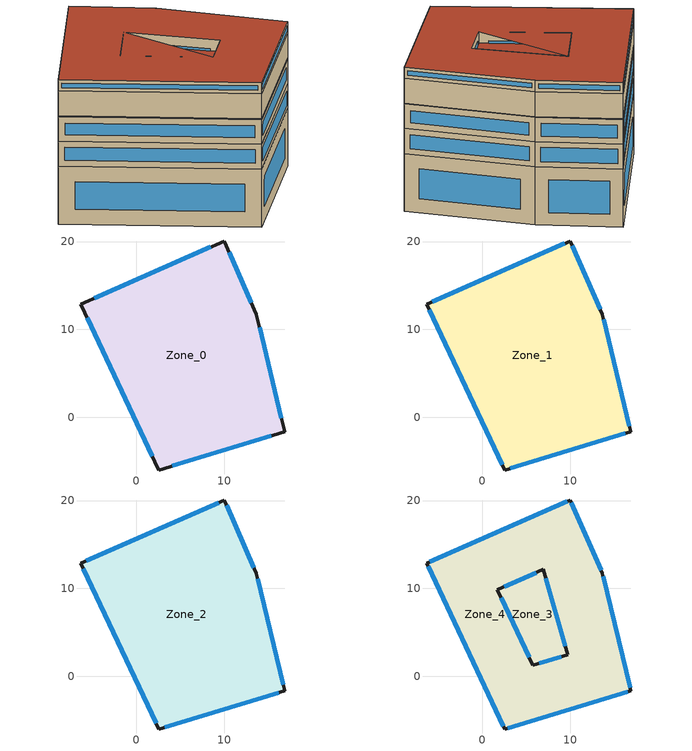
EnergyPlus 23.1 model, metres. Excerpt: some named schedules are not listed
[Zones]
Zone_0
 floor ground (Zone_0:f5UnderGroundSlabCF): -6.32,12.86 10.02,20.06 13.68,11.75 16.91,-1.67 2.56,-6.02 z0
 wall outside (90.1-2019 Nonresidential CZ 0 Exterior Wall (Mass)): -6.32,12.86 2.56,-6.02 16.91,-1.67 13.68,11.75 10.02,20.06 -6.32,12.86 z0:6.55
 window (90.1-2019 Nonresidential CZ 0 Glazing (Operable)): -5.59,11.31 1.83,-4.47 z1.71:4.84; 4.1,-5.55 15.38,-2.13 z1.61:4.94; 16.54,-0.13 14.05,10.21 z1.58:4.97; 13.12,13.02 10.58,18.79 z1.39:5.16; 8.5,19.39 -4.79,13.53 z1.66:4.89
Zone_1
 floor to Zone_0 (Interior Slab (Mass)_FLIPPED): -6.32,12.86 10.02,20.06 13.68,11.75 16.91,-1.67 2.56,-6.02 z6.55
 wall outside (90.1-2019 Nonresidential CZ 0 Exterior Wall (Mass)): -6.32,12.86 2.56,-6.02 16.91,-1.67 13.68,11.75 10.02,20.06 -6.32,12.86 z6.55:9.4
 window (90.1-2019 Nonresidential CZ 0 Glazing (Operable)): -6.03,12.25 2.28,-5.42 / 9.42,19.8 -5.72,13.12 z7.21:8.74; 3.18,-5.83 16.3,-1.85 z7.2:8.75; 16.76,-1.04 13.83,11.12 z7.19:8.76; 13.43,12.3 10.26,19.51 z7.15:8.8
Zone_2
 floor to Zone_1 (Interior Slab (Mass)_FLIPPED): -6.32,12.86 10.02,20.06 13.68,11.75 16.91,-1.67 2.56,-6.02 z9.4
 wall outside (90.1-2019 Nonresidential CZ 8 Exterior Floor (Mass)): -6.32,12.86 2.56,-6.02 16.91,-1.67 13.68,11.75 10.02,20.06 -6.32,12.86 z9.4:12.17
 wall to Zone_4 (Interior Partition (Mass)): -6.32,12.86 2.56,-6.02 16.91,-1.67 13.68,11.75 10.02,20.06 -6.32,12.86 z12.17:12.25
 window (90.1-2019 Nonresidential CZ 0 Glazing (Operable)): -6.01,12.21 2.26,-5.37 z10.12:11.45; 3.23,-5.82 16.25,-1.87 z10.1:11.47; 16.75,-0.99 13.84,11.07 z10.09:11.48; 13.41,12.35 10.28,19.46 z10.06:11.51; 9.37,19.77 -5.67,13.14 z10.11:11.46
Zone_3
 floor to Zone_2 (Interior Slab (Mass)_FLIPPED): -6.32,12.86 10.02,20.06 13.68,11.75 16.91,-1.67 2.56,-6.02 z12.25
 wall to Zone_4 (Interior Partition (Mass)): -6.32,12.86 2.56,-6.02 16.91,-1.67 13.68,11.75 10.02,20.06 -6.32,12.86 z12.25:15.1
 roof outside (300mmInsulation 200mmConcrete): -6.32,12.86 2.56,-6.02 16.91,-1.67 13.68,11.75 10.02,20.06 z15.1
Zone_4
 floor outside (90.1-2019 Nonresidential CZ 0 Exterior Floor (Mass)): -6.32,12.86 -0.69,15.34 1.73,9.85 6.95,12.15 9.75,2.43 1.73,9.85 -0.69,15.34 10.02,20.06 13.68,11.75 16.91,-1.67 2.56,-6.02 z12.17
 wall outside (UVal_0.3_Light): -6.32,12.86 2.56,-6.02 16.91,-1.67 13.68,11.75 10.02,20.06 -6.32,12.86 z15.1:16.35; 5.78,1.23 1.73,9.85 6.95,12.15 9.75,2.43 5.78,1.23 z12.17:16.35
 window (90.1-2019 Nonresidential CZ 0 Glazing (Operable)): -6.16,12.52 2.41,-5.69 z15.47:15.98; 2.91,-5.92 16.57,-1.77 / 16.83,-1.31 13.76,11.4 / 9.69,19.91 -5.98,13 z15.46:15.99; 13.53,12.07 10.16,19.74 z15.45:16; 5.35,2.15 2.17,8.92 z13.19:15.32; 9.02,2.21 6.52,1.45 z12.93:15.58; 7.23,11.15 9.46,3.43 z13.21:15.31; 2.53,10.2 6.14,11.79 z13.05:15.47
 roof outside (300mmInsulation 200mmConcrete): -6.32,12.86 2.56,-6.02 7.52,-4.51 5.78,1.23 9.75,2.43 6.95,12.15 5.78,1.23 7.52,-4.51 16.91,-1.67 13.68,11.75 10.02,20.06 z16.35
[Site:GroundTemperature:BuildingSurface]
18, 18, 18, 18, 18, 18, 18, 18, 18, 18, 18, 18
[Site:GroundReflectance]
0.2, 0.2, 0.2, 0.2, 0.2, 0.2, 0.2, 0.2, 0.2, 0.2, 0.2, 0.2
[Site:GroundReflectance:SnowModifier]
1, 1
[Site:WeatherStation]
Wind Sensor Height Above Ground {m}=10; Wind Speed Profile Exponent=0.22; Wind Speed Profile Boundary Layer Thickness {m}=370; Air Temperature Sensor Height Above Ground {m}=1.5
[SizingPeriod:WeatherFileConditionType] Use Weather File Daylight Saving Period=No; Use Weather File Rain and Snow Indicators=No
Name | Period Selection | Day Type
Extreme Summer Weather Period for Design | SummerExtreme | SummerDesignDay
Extreme Winter Weather Period for Design | WinterExtreme | WinterDesignDay
[Building]
Building: North Axis {deg}=0; Terrain=Suburbs; Loads Convergence Tolerance Value=0.04; Temperature Convergence Tolerance Value {deltaC}=0.25; Solar Distribution=FullExterior; Maximum Number of Warmup Days=25; Minimum Number of Warmup Days=6
[Construction]
90.1-2019 Nonresidential CZ 0 Exterior Wall (Mass): Stucco_0.025_90.1-2019 Nonresidential CZ 0 Exterior Wall (Mass), Concrete_0.203_90.1-2019 Nonresidential CZ 0 Exterior Wall (Mass), Mineral Wool_0.006340168156952033_90.1-2019 Nonresidential CZ 0 Exterior Wall (Mass), Plaster_0.013_90.1-2019 Nonresidential CZ 0 Exterior Wall (Mass)
Interior Slab (Mass)_FLIPPED: Carpet_0.02_Interior Slab (Mass), Concrete_0.102_Interior Slab (Mass), Acoustic Tile_0.005_Interior Slab (Mass)
90.1-2019 Nonresidential CZ 8 Exterior Floor (Mass): Stucco_0.025_90.1-2019 Nonresidential CZ 8 Exterior Floor (Mass), Mineral Wool_0.17283461923768895_90.1-2019 Nonresidential CZ 8 Exterior Floor (Mass), Concrete_0.102_90.1-2019 Nonresidential CZ 8 Exterior Floor (Mass), Carpet_0.02_90.1-2019 Nonresidential CZ 8 Exterior Floor (Mass)
Interior Partition (Mass): Plaster_0.013_Interior Partition (Mass), Plaster_0.013_Interior Partition (Mass)
300mmInsulation 200mmConcrete: XPS Board_0.3_300mmInsulation 200mmConcrete, General Concrete_0.2_300mmInsulation 200mmConcrete
UVal_0.3_Light: Mineral Wool_0.127_UVal_0.3_Light, Gypsum Board_0.02_UVal_0.3_Light
90.1-2019 Nonresidential CZ 0 Exterior Floor (Mass): Stucco_0.025_90.1-2019 Nonresidential CZ 0 Exterior Floor (Mass), Mineral Wool_0.005244967487677573_90.1-2019 Nonresidential CZ 0 Exterior Floor (Mass), Concrete_0.102_90.1-2019 Nonresidential CZ 0 Exterior Floor (Mass), Carpet_0.02_90.1-2019 Nonresidential CZ 0 Exterior Floor (Mass)
90.1-2019 Nonresidential CZ 0 Glazing (Operable): 90.1-2019 Nonresidential CZ 0 Glazing (Operable)Window
[Material]
Stucco_0.025_90.1-2019 Nonresidential CZ 0 Exterior Wall (Mass): Roughness=Smooth; @90.1-2019 Nonresidential CZ 0 Exterior Wall (Mass):Stucco-Thickness@ [m]=0.025; @90.1-2019 Nonresidential CZ 0 Exterior Wall (Mass):Stucco-Conductivity@ [W/m-K]=0.72; @90.1-2019 Nonresidential CZ 0 Exterior Wall (Mass):Stucco-Density@ [kg/m3]=1856; @90.1-2019 Nonresidential CZ 0 Exterior Wall (Mass):Stucco-SpecificHeat@ [J/kg-K]=840; @90.1-2019 Nonresidential CZ 0 Exterior Wall (Mass):Stucco-ThermalEmittance@=0.9; @90.1-2019 Nonresidential CZ 0 Exterior Wall (Mass):Stucco-SolarAbsorptance@=0.7; @90.1-2019 Nonresidential CZ 0 Exterior Wall (Mass):Stucco-VisibleAbsorptance@=0.7
Concrete_0.203_90.1-2019 Nonresidential CZ 0 Exterior Wall (Mass): Roughness=Rough; @90.1-2019 Nonresidential CZ 0 Exterior Wall (Mass):Concrete-Thickness@ [m]=0.203; @90.1-2019 Nonresidential CZ 0 Exterior Wall (Mass):Concrete-Conductivity@ [W/m-K]=2; @90.1-2019 Nonresidential CZ 0 Exterior Wall (Mass):Concrete-Density@ [kg/m3]=2400; @90.1-2019 Nonresidential CZ 0 Exterior Wall (Mass):Concrete-SpecificHeat@ [J/kg-K]=950; @90.1-2019 Nonresidential CZ 0 Exterior Wall (Mass):Concrete-ThermalEmittance@=0.9; @90.1-2019 Nonresidential CZ 0 Exterior Wall (Mass):Concrete-SolarAbsorptance@=0.7; @90.1-2019 Nonresidential CZ 0 Exterior Wall (Mass):Concrete-VisibleAbsorptance@=0.7
Mineral Wool_0.006340168156952033_90.1-2019 Nonresidential CZ 0 Exterior Wall (Mass): Roughness=Rough; @90.1-2019 Nonresidential CZ 0 Exterior Wall (Mass):Mineral Wool-Thickness@ [m]=0.00634017; @90.1-2019 Nonresidential CZ 0 Exterior Wall (Mass):Mineral Wool-Conductivity@ [W/m-K]=0.041; @90.1-2019 Nonresidential CZ 0 Exterior Wall (Mass):Mineral Wool-Density@ [kg/m3]=155; @90.1-2019 Nonresidential CZ 0 Exterior Wall (Mass):Mineral Wool-SpecificHeat@ [J/kg-K]=1130; @90.1-2019 Nonresidential CZ 0 Exterior Wall (Mass):Mineral Wool-ThermalEmittance@=0.9; @90.1-2019 Nonresidential CZ 0 Exterior Wall (Mass):Mineral Wool-SolarAbsorptance@=0.7; @90.1-2019 Nonresidential CZ 0 Exterior Wall (Mass):Mineral Wool-VisibleAbsorptance@=0.7
Plaster_0.013_90.1-2019 Nonresidential CZ 0 Exterior Wall (Mass): Roughness=Rough; @90.1-2019 Nonresidential CZ 0 Exterior Wall (Mass):Plaster-Thickness@ [m]=0.013; @90.1-2019 Nonresidential CZ 0 Exterior Wall (Mass):Plaster-Conductivity@ [W/m-K]=1; @90.1-2019 Nonresidential CZ 0 Exterior Wall (Mass):Plaster-Density@ [kg/m3]=2000; @90.1-2019 Nonresidential CZ 0 Exterior Wall (Mass):Plaster-SpecificHeat@ [J/kg-K]=1130; @90.1-2019 Nonresidential CZ 0 Exterior Wall (Mass):Plaster-ThermalEmittance@=0.9; @90.1-2019 Nonresidential CZ 0 Exterior Wall (Mass):Plaster-SolarAbsorptance@=0.7; @90.1-2019 Nonresidential CZ 0 Exterior Wall (Mass):Plaster-VisibleAbsorptance@=0.7
Acoustic Tile_0.005_Interior Slab (Mass): Roughness=MediumSmooth; @Interior Slab (Mass):Acoustic Tile-Thickness@ [m]=0.005; @Interior Slab (Mass):Acoustic Tile-Conductivity@ [W/m-K]=0.06; @Interior Slab (Mass):Acoustic Tile-Density@ [kg/m3]=368; @Interior Slab (Mass):Acoustic Tile-SpecificHeat@ [J/kg-K]=590; @Interior Slab (Mass):Acoustic Tile-ThermalEmittance@=0.9; @Interior Slab (Mass):Acoustic Tile-SolarAbsorptance@=0.7; @Interior Slab (Mass):Acoustic Tile-VisibleAbsorptance@=0.7
Concrete_0.102_Interior Slab (Mass): Roughness=Rough; @Interior Slab (Mass):Concrete-Thickness@ [m]=0.102; @Interior Slab (Mass):Concrete-Conductivity@ [W/m-K]=2; @Interior Slab (Mass):Concrete-Density@ [kg/m3]=2400; @Interior Slab (Mass):Concrete-SpecificHeat@ [J/kg-K]=950; @Interior Slab (Mass):Concrete-ThermalEmittance@=0.9; @Interior Slab (Mass):Concrete-SolarAbsorptance@=0.7; @Interior Slab (Mass):Concrete-VisibleAbsorptance@=0.7
Carpet_0.02_Interior Slab (Mass): Roughness=MediumRough; @Interior Slab (Mass):Carpet-Thickness@ [m]=0.02; @Interior Slab (Mass):Carpet-Conductivity@ [W/m-K]=0.06; @Interior Slab (Mass):Carpet-Density@ [kg/m3]=288; @Interior Slab (Mass):Carpet-SpecificHeat@ [J/kg-K]=1380; @Interior Slab (Mass):Carpet-ThermalEmittance@=0.9; @Interior Slab (Mass):Carpet-SolarAbsorptance@=0.7; @Interior Slab (Mass):Carpet-VisibleAbsorptance@=0.7
Stucco_0.025_90.1-2019 Nonresidential CZ 8 Exterior Floor (Mass): Roughness=Smooth; @90.1-2019 Nonresidential CZ 8 Exterior Floor (Mass):Stucco-Thickness@ [m]=0.025; @90.1-2019 Nonresidential CZ 8 Exterior Floor (Mass):Stucco-Conductivity@ [W/m-K]=0.72; @90.1-2019 Nonresidential CZ 8 Exterior Floor (Mass):Stucco-Density@ [kg/m3]=1856; @90.1-2019 Nonresidential CZ 8 Exterior Floor (Mass):Stucco-SpecificHeat@ [J/kg-K]=840; @90.1-2019 Nonresidential CZ 8 Exterior Floor (Mass):Stucco-ThermalEmittance@=0.9; @90.1-2019 Nonresidential CZ 8 Exterior Floor (Mass):Stucco-SolarAbsorptance@=0.7; @90.1-2019 Nonresidential CZ 8 Exterior Floor (Mass):Stucco-VisibleAbsorptance@=0.7
Mineral Wool_0.17283461923768895_90.1-2019 Nonresidential CZ 8 Exterior Floor (Mass): Roughness=Rough; @90.1-2019 Nonresidential CZ 8 Exterior Floor (Mass):Mineral Wool-Thickness@ [m]=0.172835; @90.1-2019 Nonresidential CZ 8 Exterior Floor (Mass):Mineral Wool-Conductivity@ [W/m-K]=0.041; @90.1-2019 Nonresidential CZ 8 Exterior Floor (Mass):Mineral Wool-Density@ [kg/m3]=155; @90.1-2019 Nonresidential CZ 8 Exterior Floor (Mass):Mineral Wool-SpecificHeat@ [J/kg-K]=1130; @90.1-2019 Nonresidential CZ 8 Exterior Floor (Mass):Mineral Wool-ThermalEmittance@=0.9; @90.1-2019 Nonresidential CZ 8 Exterior Floor (Mass):Mineral Wool-SolarAbsorptance@=0.7; @90.1-2019 Nonresidential CZ 8 Exterior Floor (Mass):Mineral Wool-VisibleAbsorptance@=0.7
Concrete_0.102_90.1-2019 Nonresidential CZ 8 Exterior Floor (Mass): Roughness=Rough; @90.1-2019 Nonresidential CZ 8 Exterior Floor (Mass):Concrete-Thickness@ [m]=0.102; @90.1-2019 Nonresidential CZ 8 Exterior Floor (Mass):Concrete-Conductivity@ [W/m-K]=2; @90.1-2019 Nonresidential CZ 8 Exterior Floor (Mass):Concrete-Density@ [kg/m3]=2400; @90.1-2019 Nonresidential CZ 8 Exterior Floor (Mass):Concrete-SpecificHeat@ [J/kg-K]=950; @90.1-2019 Nonresidential CZ 8 Exterior Floor (Mass):Concrete-ThermalEmittance@=0.9; @90.1-2019 Nonresidential CZ 8 Exterior Floor (Mass):Concrete-SolarAbsorptance@=0.7; @90.1-2019 Nonresidential CZ 8 Exterior Floor (Mass):Concrete-VisibleAbsorptance@=0.7
Carpet_0.02_90.1-2019 Nonresidential CZ 8 Exterior Floor (Mass): Roughness=MediumRough; @90.1-2019 Nonresidential CZ 8 Exterior Floor (Mass):Carpet-Thickness@ [m]=0.02; @90.1-2019 Nonresidential CZ 8 Exterior Floor (Mass):Carpet-Conductivity@ [W/m-K]=0.06; @90.1-2019 Nonresidential CZ 8 Exterior Floor (Mass):Carpet-Density@ [kg/m3]=288; @90.1-2019 Nonresidential CZ 8 Exterior Floor (Mass):Carpet-SpecificHeat@ [J/kg-K]=1380; @90.1-2019 Nonresidential CZ 8 Exterior Floor (Mass):Carpet-ThermalEmittance@=0.9; @90.1-2019 Nonresidential CZ 8 Exterior Floor (Mass):Carpet-SolarAbsorptance@=0.7; @90.1-2019 Nonresidential CZ 8 Exterior Floor (Mass):Carpet-VisibleAbsorptance@=0.7
Plaster_0.013_Interior Partition (Mass): Roughness=Rough; @Interior Partition (Mass):Plaster-Thickness@ [m]=0.013; @Interior Partition (Mass):Plaster-Conductivity@ [W/m-K]=1; @Interior Partition (Mass):Plaster-Density@ [kg/m3]=2000; @Interior Partition (Mass):Plaster-SpecificHeat@ [J/kg-K]=1130; @Interior Partition (Mass):Plaster-ThermalEmittance@=0.9; @Interior Partition (Mass):Plaster-SolarAbsorptance@=0.7; @Interior Partition (Mass):Plaster-VisibleAbsorptance@=0.7
XPS Board_0.3_300mmInsulation 200mmConcrete: Roughness=Rough; @300mmInsulation 200mmConcrete:XPS Board-Thickness@ [m]=0.3; @300mmInsulation 200mmConcrete:XPS Board-Conductivity@ [W/m-K]=0.034; @300mmInsulation 200mmConcrete:XPS Board-Density@ [kg/m3]=35; @300mmInsulation 200mmConcrete:XPS Board-SpecificHeat@ [J/kg-K]=1400; @300mmInsulation 200mmConcrete:XPS Board-ThermalEmittance@=0.9; @300mmInsulation 200mmConcrete:XPS Board-SolarAbsorptance@=0.7; @300mmInsulation 200mmConcrete:XPS Board-VisibleAbsorptance@=0.7
General Concrete_0.2_300mmInsulation 200mmConcrete: Roughness=Rough; @300mmInsulation 200mmConcrete:General Concrete-Thickness@ [m]=0.2; @300mmInsulation 200mmConcrete:General Concrete-Conductivity@ [W/m-K]=2; @300mmInsulation 200mmConcrete:General Concrete-Density@ [kg/m3]=2400; @300mmInsulation 200mmConcrete:General Concrete-SpecificHeat@ [J/kg-K]=950; @300mmInsulation 200mmConcrete:General Concrete-ThermalEmittance@=0.9; @300mmInsulation 200mmConcrete:General Concrete-SolarAbsorptance@=0.7; @300mmInsulation 200mmConcrete:General Concrete-VisibleAbsorptance@=0.7
Mineral Wool_0.127_UVal_0.3_Light: Roughness=Rough; @UVal_0.3_Light:Mineral Wool-Thickness@ [m]=0.127; @UVal_0.3_Light:Mineral Wool-Conductivity@ [W/m-K]=0.041; @UVal_0.3_Light:Mineral Wool-Density@ [kg/m3]=155; @UVal_0.3_Light:Mineral Wool-SpecificHeat@ [J/kg-K]=1130; @UVal_0.3_Light:Mineral Wool-ThermalEmittance@=0.9; @UVal_0.3_Light:Mineral Wool-SolarAbsorptance@=0.7; @UVal_0.3_Light:Mineral Wool-VisibleAbsorptance@=0.7
Gypsum Board_0.02_UVal_0.3_Light: Roughness=MediumSmooth; @UVal_0.3_Light:Gypsum Board-Thickness@ [m]=0.02; @UVal_0.3_Light:Gypsum Board-Conductivity@ [W/m-K]=0.16; @UVal_0.3_Light:Gypsum Board-Density@ [kg/m3]=800; @UVal_0.3_Light:Gypsum Board-SpecificHeat@ [J/kg-K]=1090; @UVal_0.3_Light:Gypsum Board-ThermalEmittance@=0.9; @UVal_0.3_Light:Gypsum Board-SolarAbsorptance@=0.7; @UVal_0.3_Light:Gypsum Board-VisibleAbsorptance@=0.7
Stucco_0.025_90.1-2019 Nonresidential CZ 0 Exterior Floor (Mass): Roughness=Smooth; @90.1-2019 Nonresidential CZ 0 Exterior Floor (Mass):Stucco-Thickness@ [m]=0.025; @90.1-2019 Nonresidential CZ 0 Exterior Floor (Mass):Stucco-Conductivity@ [W/m-K]=0.72; @90.1-2019 Nonresidential CZ 0 Exterior Floor (Mass):Stucco-Density@ [kg/m3]=1856; @90.1-2019 Nonresidential CZ 0 Exterior Floor (Mass):Stucco-SpecificHeat@ [J/kg-K]=840; @90.1-2019 Nonresidential CZ 0 Exterior Floor (Mass):Stucco-ThermalEmittance@=0.9; @90.1-2019 Nonresidential CZ 0 Exterior Floor (Mass):Stucco-SolarAbsorptance@=0.7; @90.1-2019 Nonresidential CZ 0 Exterior Floor (Mass):Stucco-VisibleAbsorptance@=0.7
Mineral Wool_0.005244967487677573_90.1-2019 Nonresidential CZ 0 Exterior Floor (Mass): Roughness=Rough; @90.1-2019 Nonresidential CZ 0 Exterior Floor (Mass):Mineral Wool-Thickness@ [m]=0.00524497; @90.1-2019 Nonresidential CZ 0 Exterior Floor (Mass):Mineral Wool-Conductivity@ [W/m-K]=0.041; @90.1-2019 Nonresidential CZ 0 Exterior Floor (Mass):Mineral Wool-Density@ [kg/m3]=155; @90.1-2019 Nonresidential CZ 0 Exterior Floor (Mass):Mineral Wool-SpecificHeat@ [J/kg-K]=1130; @90.1-2019 Nonresidential CZ 0 Exterior Floor (Mass):Mineral Wool-ThermalEmittance@=0.9; @90.1-2019 Nonresidential CZ 0 Exterior Floor (Mass):Mineral Wool-SolarAbsorptance@=0.7; @90.1-2019 Nonresidential CZ 0 Exterior Floor (Mass):Mineral Wool-VisibleAbsorptance@=0.7
Concrete_0.102_90.1-2019 Nonresidential CZ 0 Exterior Floor (Mass): Roughness=Rough; @90.1-2019 Nonresidential CZ 0 Exterior Floor (Mass):Concrete-Thickness@ [m]=0.102; @90.1-2019 Nonresidential CZ 0 Exterior Floor (Mass):Concrete-Conductivity@ [W/m-K]=2; @90.1-2019 Nonresidential CZ 0 Exterior Floor (Mass):Concrete-Density@ [kg/m3]=2400; @90.1-2019 Nonresidential CZ 0 Exterior Floor (Mass):Concrete-SpecificHeat@ [J/kg-K]=950; @90.1-2019 Nonresidential CZ 0 Exterior Floor (Mass):Concrete-ThermalEmittance@=0.9; @90.1-2019 Nonresidential CZ 0 Exterior Floor (Mass):Concrete-SolarAbsorptance@=0.7; @90.1-2019 Nonresidential CZ 0 Exterior Floor (Mass):Concrete-VisibleAbsorptance@=0.7
Carpet_0.02_90.1-2019 Nonresidential CZ 0 Exterior Floor (Mass): Roughness=MediumRough; @90.1-2019 Nonresidential CZ 0 Exterior Floor (Mass):Carpet-Thickness@ [m]=0.02; @90.1-2019 Nonresidential CZ 0 Exterior Floor (Mass):Carpet-Conductivity@ [W/m-K]=0.06; @90.1-2019 Nonresidential CZ 0 Exterior Floor (Mass):Carpet-Density@ [kg/m3]=288; @90.1-2019 Nonresidential CZ 0 Exterior Floor (Mass):Carpet-SpecificHeat@ [J/kg-K]=1380; @90.1-2019 Nonresidential CZ 0 Exterior Floor (Mass):Carpet-ThermalEmittance@=0.9; @90.1-2019 Nonresidential CZ 0 Exterior Floor (Mass):Carpet-SolarAbsorptance@=0.7; @90.1-2019 Nonresidential CZ 0 Exterior Floor (Mass):Carpet-VisibleAbsorptance@=0.7
[WindowMaterial:SimpleGlazingSystem]
90.1-2019 Nonresidential CZ 0 Glazing (Operable)Window: @90.1-2019 Nonresidential CZ 0 Glazing (Operable)-UValue@=3.52052; @90.1-2019 Nonresidential CZ 0 Glazing (Operable)-SolarHeatGainCoefficient@=0.2; @90.1-2019 Nonresidential CZ 0 Glazing (Operable)-VisibleTransmittance@=0.22
[Construction:FfactorGroundFloor]
Zone_0:f5UnderGroundSlabCF: 0.73, 368.151, 76.5941
[Zone] Rotation [deg]=0; Type=1; Multiplier=1; Zone Inside Convection Algorithm=TARP; Zone Outside Convection Algorithm=DOE-2
Name | Volume [m3] | Area [m2]
Zone_0 | 2411.39 | 368.151
Zone_1; Zone_2; Zone_3 | 1049.23 | 368.151
Zone_4 | 1338.27 | 320.034
[People] OccupancySchedule=College BLDG_OCC_SCH_S; Number of People Calculation Method=People/Area; Fraction Radiant=0.3; Sensible Heat Fraction=AUTOCALCULATE; Carbon Dioxide Generation Rate [m3/s-W]=3.82e-08; Enable ASHRAE 55 Comfort Warnings=No; Mean Radiant Temperature Calculation Type=ZoneAveraged; Clothing Insulation Calculation Method=DynamicClothingModelASHRAE55; Air Velocity Schedule=AirSpeed 0; Thermal Comfort Model 1 Type=AdaptiveASH55
Name | Zone or ZoneList | PeopleDensity [person/m2] | Activity Level Schedule | Work Efficiency Schedule
People Zone_0 | Zone_0 | 0.37 | Zone_0PeopleActivity | Zone_0WorkEfficiency
People Zone_1 | Zone_1 | 0.7 | Zone_1PeopleActivity | Zone_1WorkEfficiency
People Zone_2 | Zone_2 | 0.7 | Zone_2PeopleActivity | Zone_2WorkEfficiency
People Zone_3 | Zone_3 | 0.7 | Zone_3PeopleActivity | Zone_3WorkEfficiency
People Zone_4 | Zone_4 | 0.7 | Zone_4PeopleActivity | Zone_4WorkEfficiency
[ElectricEquipment] EquipmentAvailibilitySchedule=College BLDG_EQUIP_SCH_Base_S; Design Level Calculation Method=Watts/Area; EquipmentPowerDensity [W/m2]=30; Fraction Latent=0; Fraction Radiant=.2; Fraction Lost=0
Name | Zone or ZoneList
Zone_0 Equipment | Zone_0
Zone_1 Equipment | Zone_1
Zone_2 Equipment | Zone_2
Zone_3 Equipment | Zone_3
Zone_4 Equipment | Zone_4
[Lights] LightsAvailibilitySchedule=College BLDG_LIGHT_SCH_S; Design Level Calculation Method=Watts/Area; LightingPowerDensity [W/m2]=60; Return Air Fraction=0; Fraction Radiant=.42; Fraction Visible=.18; Fraction Replaceable=1
Name | Zone or ZoneList
Zone_0 General lighting | Zone_0
Zone_1 General lighting | Zone_1
Zone_2 General lighting | Zone_2
Zone_3 General lighting | Zone_3
Zone_4 General lighting | Zone_4
[Daylighting:Controls] Daylighting Method=SplitFlux; Lighting control type { 1 = continuous,2 = stepped,3 = continuous / off}=Continuous; Minimum Input Power Fraction for Continuous Dimming Control=0.1; Minimum Light Output Fraction for Continuous Dimming Control=0.1; Number of Stepped Control Steps=3; Probability Lighting will be Reset When Needed in Manual Stepped Control=1; Maximum Allowable Discomfort Glare Index=22; Fraction of Zone Controlled by Reference Point 1=1
Zone_0_DaylCtrl: Zone=Zone_0; @Zone_0-LightsAvailibilitySchedule@=College BLDG_LIGHT_SCH_S; Daylighting Reference Point 1=Zone_0_DaylCtrlRefPt1; @Zone_0-IlluminanceSetpoint@ [lux at Reference Point 1]=500
Zone_1_DaylCtrl: Zone=Zone_1; Daylighting Reference Point 1=Zone_1_DaylCtrlRefPt1; @Zone_1-LightsAvailibilitySchedule@=College BLDG_LIGHT_SCH_S; @Zone_1-IlluminanceSetpoint@ [lux at Reference Point 1]=500
Zone_2_DaylCtrl: Zone=Zone_2; Daylighting Reference Point 1=Zone_2_DaylCtrlRefPt1; @Zone_2-LightsAvailibilitySchedule@=College BLDG_LIGHT_SCH_S; @Zone_2-IlluminanceSetpoint@ [lux at Reference Point 1]=500
Zone_4_DaylCtrl: Zone=Zone_4; Daylighting Reference Point 1=Zone_4_DaylCtrlRefPt1; @Zone_4-LightsAvailibilitySchedule@=College BLDG_LIGHT_SCH_S; @Zone_4-IlluminanceSetpoint@ [lux at Reference Point 1]=500
[ZoneVentilation:WindandStackOpenArea] Opening Effectiveness=0; Effective Angle {deg}=0; Discharge Coefficient for Opening=0.6; Minimum Indoor Temperature {C}=22; Maximum Indoor Temperature {C}=100; Delta Temperature {deltaC}=1; Minimum Outdoor Temperature {C}=0; Maximum Outdoor Temperature {C}=30; Maximum Wind Speed {m/s}=40
Name | Zone | Opening Area {m2} | Opening Area Fraction Schedule | Height Difference {m}
Zone_0NatVent_Buoy | Zone_0 | 160.541 | NatVentAvail_Zone_0 | 0.829093
Zone_1NatVent_Buoy | Zone_1 | 87.3173 | NatVentAvail_Zone_1 | 0.389033
Zone_2NatVent_Buoy | Zone_2 | 76.3337 | NatVentAvail_Zone_2 | 0.342677
Zone_4NatVent_Buoy | Zone_4 | 70.0945 | NatVentAvail_Zone_4 | 0.791214
[ZoneInfiltration:DesignFlowRate] Schedule=On; Design Flow Rate Calculation Method=Flow/ExteriorArea; Flow per Exterior Surface Area [m3/s-m2]=0.00102413
Zone_0Infiltration: Zone or ZoneList=Zone_0; @Zone_0-InfiltrationConstantCoefficient@=1; @Zone_0-InfiltrationTemperatureCoefficient@=0; @Zone_0-InfiltrationWindVelocityCoefficient@=0; @Zone_0-InfiltrationWindVelocitySquaredCoefficient@=0
Zone_1Infiltration: Zone or ZoneList=Zone_1; @Zone_1-InfiltrationConstantCoefficient@=1; @Zone_1-InfiltrationTemperatureCoefficient@=0; @Zone_1-InfiltrationWindVelocityCoefficient@=0; @Zone_1-InfiltrationWindVelocitySquaredCoefficient@=0
Zone_2Infiltration: Zone or ZoneList=Zone_2; @Zone_2-InfiltrationConstantCoefficient@=1; @Zone_2-InfiltrationTemperatureCoefficient@=0; @Zone_2-InfiltrationWindVelocityCoefficient@=0; @Zone_2-InfiltrationWindVelocitySquaredCoefficient@=0
Zone_3Infiltration: Zone or ZoneList=Zone_3; @Zone_3-InfiltrationConstantCoefficient@=1; @Zone_3-InfiltrationTemperatureCoefficient@=0; @Zone_3-InfiltrationWindVelocityCoefficient@=0; @Zone_3-InfiltrationWindVelocitySquaredCoefficient@=0
Zone_4Infiltration: Zone or ZoneList=Zone_4; @Zone_4-InfiltrationConstantCoefficient@=1; @Zone_4-InfiltrationTemperatureCoefficient@=0; @Zone_4-InfiltrationWindVelocityCoefficient@=0; @Zone_4-InfiltrationWindVelocitySquaredCoefficient@=0
[Zone equipment]
Zone_0: Zone_0 Ideal Loads Air
Zone_1: Zone_1 Ideal Loads Air
Zone_2: Zone_2 Ideal Loads Air
Zone_3: Zone_3 Ideal Loads Air
Zone_4: Zone_4 Ideal Loads Air
[Sizing:Zone] Zone Cooling Design Supply Air Temperature Input Method=SupplyAirTemperature; Zone Cooling Design Supply Air Temperature {C}=12; Zone Heating Design Supply Air Temperature Input Method=SupplyAirTemperature; Zone Heating Design Supply Air Temperature {C}=35; Zone Cooling Design Supply Air Humidity Ratio {kgWater/kgDryAir}=0.009; Zone Heating Design Supply Air Humidity Ratio {kgWater/kgDryAir}=0.004; Zone Heating Sizing Factor=1.15; Zone Cooling Sizing Factor=1.15; Cooling Design Air Flow Method=DesignDay; Heating Design Air Flow Method=DesignDay
Name | Design Specification Outdoor Air Object
Zone_0 | Zone_0MinFreshAir
Zone_1 | Zone_1MinFreshAir
Zone_2 | Zone_2MinFreshAir
Zone_3 | Zone_3MinFreshAir
Zone_4 | Zone_4MinFreshAir
[ZoneControl:Thermostat]
Name | Zone or ZoneList | Control Type Schedule | Control 1
Zone_0 Thermostat | Zone_0 | Zone_0_ZoneControlTypeSched | Dual Setpoint - Zone Zone_0
Zone_1 Thermostat | Zone_1 | Zone_1_ZoneControlTypeSched | Dual Setpoint - Zone Zone_1
Zone_2 Thermostat | Zone_2 | Zone_2_ZoneControlTypeSched | Dual Setpoint - Zone Zone_2
Zone_3 Thermostat | Zone_3 | Zone_3_ZoneControlTypeSched | Dual Setpoint - Zone Zone_3
Zone_4 Thermostat | Zone_4 | Zone_4_ZoneControlTypeSched | Dual Setpoint - Zone Zone_4
[ThermostatSetpoint:DualSetpoint] Heating Setpoint Temperature Schedule=College HTGSETP_SCH; Cooling Setpoint Temperature Schedule=College CLGSETP_SCH
Dual Setpoint - Zone Zone_0; Dual Setpoint - Zone Zone_1; Dual Setpoint - Zone Zone_2; Dual Setpoint - Zone Zone_3; Dual Setpoint - Zone Zone_4
[DesignSpecification:OutdoorAir] Outdoor Air Method=Sum; MechVentSchedule=AllOn
Zone_0MinFreshAir: @Zone_0-MinFreshAirPerson@ [m3/s-person]=0.01; @Zone_0-MinFreshAirArea@ [m3/s-m2]=0.01
Zone_1MinFreshAir: @Zone_1-MinFreshAirPerson@ [m3/s-person]=0.01; @Zone_1-MinFreshAirArea@ [m3/s-m2]=0.01
Zone_2MinFreshAir: @Zone_2-MinFreshAirPerson@ [m3/s-person]=0.01; @Zone_2-MinFreshAirArea@ [m3/s-m2]=0.01
Zone_3MinFreshAir: @Zone_3-MinFreshAirPerson@ [m3/s-person]=0.01; @Zone_3-MinFreshAirArea@ [m3/s-m2]=0.01
Zone_4MinFreshAir: @Zone_4-MinFreshAirPerson@ [m3/s-person]=0.01; @Zone_4-MinFreshAirArea@ [m3/s-m2]=0.01
[Schedule:Constant]
On: 1
AirSpeed 0: 0
Zone_0PeopleActivity; Zone_1PeopleActivity; Zone_2PeopleActivity; Zone_3PeopleActivity; Zone_4PeopleActivity: Any Number, 125.28
Zone_0WorkEfficiency; Zone_1WorkEfficiency; Zone_2WorkEfficiency; Zone_3WorkEfficiency; Zone_4WorkEfficiency: Any Number, 0
Zone_0_ZoneControlTypeSched; Zone_1_ZoneControlTypeSched; Zone_2_ZoneControlTypeSched; Zone_3_ZoneControlTypeSched; Zone_4_ZoneControlTypeSched: 4
[Schedule:Year]
College BLDG_OCC_SCH_S: Fraction, College BLDG_OCC_SCH_S_0, 1, 1, 12, 31
College BLDG_LIGHT_SCH_S: Fraction, College BLDG_LIGHT_SCH_S_0, 1, 1, 12, 31
College BLDG_EQUIP_SCH_Base_S: Fraction, College BLDG_EQUIP_SCH_Base_S_0, 1, 1, 12, 31
NatVentAvail_Zone_0: Fraction, NatVentAvail_Zone_0_0, 1, 1, 1, 7, NatVentAvail_Zone_0_1, 1, 8, 1, 14, NatVentAvail_Zone_0_2, 1, 15, 1, 21, NatVentAvail_Zone_0_3, 1, 22, 1, 28, NatVentAvail_Zone_0_4, 1, 29, 2, 4, NatVentAvail_Zone_0_5, 2, 5, 2, 11, NatVentAvail_Zone_0_6, 2, 12, 2, 18, NatVentAvail_Zone_0_7, 2, 19, 2, 25, NatVentAvail_Zone_0_8, 2, 26, 3, 4, NatVentAvail_Zone_0_9, 3, 5, 3, 11, NatVentAvail_Zone_0_10, 3, 12, 3, 18, NatVentAvail_Zone_0_11, 3, 19, 3, 25, NatVentAvail_Zone_0_12, 3, 26, 4, 1, NatVentAvail_Zone_0_13, 4, 2, 4, 8, NatVentAvail_Zone_0_14, 4, 9, 4, 15, NatVentAvail_Zone_0_15, 4, 16, 4, 22, NatVentAvail_Zone_0_16, 4, 23, 4, 29, NatVentAvail_Zone_0_17, 4, 30, 5, 6, NatVentAvail_Zone_0_18, 5, 7, 5, 13, NatVentAvail_Zone_0_19, 5, 14, 5, 20, NatVentAvail_Zone_0_20, 5, 21, 5, 27, NatVentAvail_Zone_0_21, 5, 28, 6, 3, NatVentAvail_Zone_0_22, 6, 4, 6, 10, NatVentAvail_Zone_0_23, 6, 11, 6, 17, NatVentAvail_Zone_0_24, 6, 18, 6, 24, NatVentAvail_Zone_0_25, 6, 25, 7, 1, NatVentAvail_Zone_0_26, 7, 2, 7, 8, NatVentAvail_Zone_0_27, 7, 9, 7, 15, NatVentAvail_Zone_0_28, 7, 16, 7, 22, NatVentAvail_Zone_0_29, 7, 23, 7, 29, NatVentAvail_Zone_0_30, 7, 30, 8, 5, NatVentAvail_Zone_0_31, 8, 6, 8, 12, NatVentAvail_Zone_0_32, 8, 13, 8, 19, NatVentAvail_Zone_0_33, 8, 20, 8, 26, NatVentAvail_Zone_0_34, 8, 27, 9, 2, NatVentAvail_Zone_0_35, 9, 3, 9, 9, NatVentAvail_Zone_0_36, 9, 10, 9, 16, NatVentAvail_Zone_0_37, 9, 17, 9, 23, NatVentAvail_Zone_0_38, 9, 24, 9, 30, NatVentAvail_Zone_0_39, 10, 1, 10, 7, NatVentAvail_Zone_0_40, 10, 8, 10, 14, NatVentAvail_Zone_0_41, 10, 15, 10, 21, NatVentAvail_Zone_0_42, 10, 22, 10, 28, NatVentAvail_Zone_0_43, 10, 29, 11, 4, NatVentAvail_Zone_0_44, 11, 5, 11, 11, NatVentAvail_Zone_0_45, 11, 12, 11, 18, NatVentAvail_Zone_0_46, 11, 19, 11, 25, NatVentAvail_Zone_0_47, 11, 26, 12, 2, NatVentAvail_Zone_0_48, 12, 3, 12, 9, NatVentAvail_Zone_0_49, 12, 10, 12, 16, NatVentAvail_Zone_0_50, 12, 17, 12, 23, NatVentAvail_Zone_0_51, 12, 24, 12, 30, NatVentAvail_Zone_0_52, 12, 31, 12, 31
NatVentAvail_Zone_1: Fraction, NatVentAvail_Zone_1_0, 1, 1, 1, 7, NatVentAvail_Zone_1_1, 1, 8, 1, 14, NatVentAvail_Zone_1_2, 1, 15, 1, 21, NatVentAvail_Zone_1_3, 1, 22, 1, 28, NatVentAvail_Zone_1_4, 1, 29, 2, 4, NatVentAvail_Zone_1_5, 2, 5, 2, 11, NatVentAvail_Zone_1_6, 2, 12, 2, 18, NatVentAvail_Zone_1_7, 2, 19, 2, 25, NatVentAvail_Zone_1_8, 2, 26, 3, 4, NatVentAvail_Zone_1_9, 3, 5, 3, 11, NatVentAvail_Zone_1_10, 3, 12, 3, 18, NatVentAvail_Zone_1_11, 3, 19, 3, 25, NatVentAvail_Zone_1_12, 3, 26, 4, 1, NatVentAvail_Zone_1_13, 4, 2, 4, 8, NatVentAvail_Zone_1_14, 4, 9, 4, 15, NatVentAvail_Zone_1_15, 4, 16, 4, 22, NatVentAvail_Zone_1_16, 4, 23, 4, 29, NatVentAvail_Zone_1_17, 4, 30, 5, 6, NatVentAvail_Zone_1_18, 5, 7, 5, 13, NatVentAvail_Zone_1_19, 5, 14, 5, 20, NatVentAvail_Zone_1_20, 5, 21, 5, 27, NatVentAvail_Zone_1_21, 5, 28, 6, 3, NatVentAvail_Zone_1_22, 6, 4, 6, 10, NatVentAvail_Zone_1_23, 6, 11, 6, 17, NatVentAvail_Zone_1_24, 6, 18, 6, 24, NatVentAvail_Zone_1_25, 6, 25, 7, 1, NatVentAvail_Zone_1_26, 7, 2, 7, 8, NatVentAvail_Zone_1_27, 7, 9, 7, 15, NatVentAvail_Zone_1_28, 7, 16, 7, 22, NatVentAvail_Zone_1_29, 7, 23, 7, 29, NatVentAvail_Zone_1_30, 7, 30, 8, 5, NatVentAvail_Zone_1_31, 8, 6, 8, 12, NatVentAvail_Zone_1_32, 8, 13, 8, 19, NatVentAvail_Zone_1_33, 8, 20, 8, 26, NatVentAvail_Zone_1_34, 8, 27, 9, 2, NatVentAvail_Zone_1_35, 9, 3, 9, 9, NatVentAvail_Zone_1_36, 9, 10, 9, 16, NatVentAvail_Zone_1_37, 9, 17, 9, 23, NatVentAvail_Zone_1_38, 9, 24, 9, 30, NatVentAvail_Zone_1_39, 10, 1, 10, 7, NatVentAvail_Zone_1_40, 10, 8, 10, 14, NatVentAvail_Zone_1_41, 10, 15, 10, 21, NatVentAvail_Zone_1_42, 10, 22, 10, 28, NatVentAvail_Zone_1_43, 10, 29, 11, 4, NatVentAvail_Zone_1_44, 11, 5, 11, 11, NatVentAvail_Zone_1_45, 11, 12, 11, 18, NatVentAvail_Zone_1_46, 11, 19, 11, 25, NatVentAvail_Zone_1_47, 11, 26, 12, 2, NatVentAvail_Zone_1_48, 12, 3, 12, 9, NatVentAvail_Zone_1_49, 12, 10, 12, 16, NatVentAvail_Zone_1_50, 12, 17, 12, 23, NatVentAvail_Zone_1_51, 12, 24, 12, 30, NatVentAvail_Zone_1_52, 12, 31, 12, 31
NatVentAvail_Zone_2: Fraction, NatVentAvail_Zone_2_0, 1, 1, 1, 7, NatVentAvail_Zone_2_1, 1, 8, 1, 14, NatVentAvail_Zone_2_2, 1, 15, 1, 21, NatVentAvail_Zone_2_3, 1, 22, 1, 28, NatVentAvail_Zone_2_4, 1, 29, 2, 4, NatVentAvail_Zone_2_5, 2, 5, 2, 11, NatVentAvail_Zone_2_6, 2, 12, 2, 18, NatVentAvail_Zone_2_7, 2, 19, 2, 25, NatVentAvail_Zone_2_8, 2, 26, 3, 4, NatVentAvail_Zone_2_9, 3, 5, 3, 11, NatVentAvail_Zone_2_10, 3, 12, 3, 18, NatVentAvail_Zone_2_11, 3, 19, 3, 25, NatVentAvail_Zone_2_12, 3, 26, 4, 1, NatVentAvail_Zone_2_13, 4, 2, 4, 8, NatVentAvail_Zone_2_14, 4, 9, 4, 15, NatVentAvail_Zone_2_15, 4, 16, 4, 22, NatVentAvail_Zone_2_16, 4, 23, 4, 29, NatVentAvail_Zone_2_17, 4, 30, 5, 6, NatVentAvail_Zone_2_18, 5, 7, 5, 13, NatVentAvail_Zone_2_19, 5, 14, 5, 20, NatVentAvail_Zone_2_20, 5, 21, 5, 27, NatVentAvail_Zone_2_21, 5, 28, 6, 3, NatVentAvail_Zone_2_22, 6, 4, 6, 10, NatVentAvail_Zone_2_23, 6, 11, 6, 17, NatVentAvail_Zone_2_24, 6, 18, 6, 24, NatVentAvail_Zone_2_25, 6, 25, 7, 1, NatVentAvail_Zone_2_26, 7, 2, 7, 8, NatVentAvail_Zone_2_27, 7, 9, 7, 15, NatVentAvail_Zone_2_28, 7, 16, 7, 22, NatVentAvail_Zone_2_29, 7, 23, 7, 29, NatVentAvail_Zone_2_30, 7, 30, 8, 5, NatVentAvail_Zone_2_31, 8, 6, 8, 12, NatVentAvail_Zone_2_32, 8, 13, 8, 19, NatVentAvail_Zone_2_33, 8, 20, 8, 26, NatVentAvail_Zone_2_34, 8, 27, 9, 2, NatVentAvail_Zone_2_35, 9, 3, 9, 9, NatVentAvail_Zone_2_36, 9, 10, 9, 16, NatVentAvail_Zone_2_37, 9, 17, 9, 23, NatVentAvail_Zone_2_38, 9, 24, 9, 30, NatVentAvail_Zone_2_39, 10, 1, 10, 7, NatVentAvail_Zone_2_40, 10, 8, 10, 14, NatVentAvail_Zone_2_41, 10, 15, 10, 21, NatVentAvail_Zone_2_42, 10, 22, 10, 28, NatVentAvail_Zone_2_43, 10, 29, 11, 4, NatVentAvail_Zone_2_44, 11, 5, 11, 11, NatVentAvail_Zone_2_45, 11, 12, 11, 18, NatVentAvail_Zone_2_46, 11, 19, 11, 25, NatVentAvail_Zone_2_47, 11, 26, 12, 2, NatVentAvail_Zone_2_48, 12, 3, 12, 9, NatVentAvail_Zone_2_49, 12, 10, 12, 16, NatVentAvail_Zone_2_50, 12, 17, 12, 23, NatVentAvail_Zone_2_51, 12, 24, 12, 30, NatVentAvail_Zone_2_52, 12, 31, 12, 31
NatVentAvail_Zone_4: Fraction, NatVentAvail_Zone_4_0, 1, 1, 1, 7, NatVentAvail_Zone_4_1, 1, 8, 1, 14, NatVentAvail_Zone_4_2, 1, 15, 1, 21, NatVentAvail_Zone_4_3, 1, 22, 1, 28, NatVentAvail_Zone_4_4, 1, 29, 2, 4, NatVentAvail_Zone_4_5, 2, 5, 2, 11, NatVentAvail_Zone_4_6, 2, 12, 2, 18, NatVentAvail_Zone_4_7, 2, 19, 2, 25, NatVentAvail_Zone_4_8, 2, 26, 3, 4, NatVentAvail_Zone_4_9, 3, 5, 3, 11, NatVentAvail_Zone_4_10, 3, 12, 3, 18, NatVentAvail_Zone_4_11, 3, 19, 3, 25, NatVentAvail_Zone_4_12, 3, 26, 4, 1, NatVentAvail_Zone_4_13, 4, 2, 4, 8, NatVentAvail_Zone_4_14, 4, 9, 4, 15, NatVentAvail_Zone_4_15, 4, 16, 4, 22, NatVentAvail_Zone_4_16, 4, 23, 4, 29, NatVentAvail_Zone_4_17, 4, 30, 5, 6, NatVentAvail_Zone_4_18, 5, 7, 5, 13, NatVentAvail_Zone_4_19, 5, 14, 5, 20, NatVentAvail_Zone_4_20, 5, 21, 5, 27, NatVentAvail_Zone_4_21, 5, 28, 6, 3, NatVentAvail_Zone_4_22, 6, 4, 6, 10, NatVentAvail_Zone_4_23, 6, 11, 6, 17, NatVentAvail_Zone_4_24, 6, 18, 6, 24, NatVentAvail_Zone_4_25, 6, 25, 7, 1, NatVentAvail_Zone_4_26, 7, 2, 7, 8, NatVentAvail_Zone_4_27, 7, 9, 7, 15, NatVentAvail_Zone_4_28, 7, 16, 7, 22, NatVentAvail_Zone_4_29, 7, 23, 7, 29, NatVentAvail_Zone_4_30, 7, 30, 8, 5, NatVentAvail_Zone_4_31, 8, 6, 8, 12, NatVentAvail_Zone_4_32, 8, 13, 8, 19, NatVentAvail_Zone_4_33, 8, 20, 8, 26, NatVentAvail_Zone_4_34, 8, 27, 9, 2, NatVentAvail_Zone_4_35, 9, 3, 9, 9, NatVentAvail_Zone_4_36, 9, 10, 9, 16, NatVentAvail_Zone_4_37, 9, 17, 9, 23, NatVentAvail_Zone_4_38, 9, 24, 9, 30, NatVentAvail_Zone_4_39, 10, 1, 10, 7, NatVentAvail_Zone_4_40, 10, 8, 10, 14, NatVentAvail_Zone_4_41, 10, 15, 10, 21, NatVentAvail_Zone_4_42, 10, 22, 10, 28, NatVentAvail_Zone_4_43, 10, 29, 11, 4, NatVentAvail_Zone_4_44, 11, 5, 11, 11, NatVentAvail_Zone_4_45, 11, 12, 11, 18, NatVentAvail_Zone_4_46, 11, 19, 11, 25, NatVentAvail_Zone_4_47, 11, 26, 12, 2, NatVentAvail_Zone_4_48, 12, 3, 12, 9, NatVentAvail_Zone_4_49, 12, 10, 12, 16, NatVentAvail_Zone_4_50, 12, 17, 12, 23, NatVentAvail_Zone_4_51, 12, 24, 12, 30, NatVentAvail_Zone_4_52, 12, 31, 12, 31
[Schedule:Week:Daily]
College BLDG_OCC_SCH_S_0: 786996e5-4f78-4fbf-98dc-93050c5f7eb2, 786996e5-4f78-4fbf-98dc-93050c5f7eb2, 786996e5-4f78-4fbf-98dc-93050c5f7eb2, 786996e5-4f78-4fbf-98dc-93050c5f7eb2, 786996e5-4f78-4fbf-98dc-93050c5f7eb2, 786996e5-4f78-4fbf-98dc-93050c5f7eb2, 786996e5-4f78-4fbf-98dc-93050c5f7eb2, 786996e5-4f78-4fbf-98dc-93050c5f7eb2, 786996e5-4f78-4fbf-98dc-93050c5f7eb2, 786996e5-4f78-4fbf-98dc-93050c5f7eb2, 786996e5-4f78-4fbf-98dc-93050c5f7eb2, 786996e5-4f78-4fbf-98dc-93050c5f7eb2
College BLDG_LIGHT_SCH_S_0: daba6bfa-aa8e-40bf-9442-41d8762ffd40, daba6bfa-aa8e-40bf-9442-41d8762ffd40, daba6bfa-aa8e-40bf-9442-41d8762ffd40, daba6bfa-aa8e-40bf-9442-41d8762ffd40, daba6bfa-aa8e-40bf-9442-41d8762ffd40, daba6bfa-aa8e-40bf-9442-41d8762ffd40, daba6bfa-aa8e-40bf-9442-41d8762ffd40, daba6bfa-aa8e-40bf-9442-41d8762ffd40, daba6bfa-aa8e-40bf-9442-41d8762ffd40, daba6bfa-aa8e-40bf-9442-41d8762ffd40, daba6bfa-aa8e-40bf-9442-41d8762ffd40, daba6bfa-aa8e-40bf-9442-41d8762ffd40
College BLDG_EQUIP_SCH_Base_S_0: a040ddee-5908-4729-8e44-86358c123136, a040ddee-5908-4729-8e44-86358c123136, a040ddee-5908-4729-8e44-86358c123136, a040ddee-5908-4729-8e44-86358c123136, a040ddee-5908-4729-8e44-86358c123136, a040ddee-5908-4729-8e44-86358c123136, a040ddee-5908-4729-8e44-86358c123136, a040ddee-5908-4729-8e44-86358c123136, a040ddee-5908-4729-8e44-86358c123136, a040ddee-5908-4729-8e44-86358c123136, a040ddee-5908-4729-8e44-86358c123136, a040ddee-5908-4729-8e44-86358c123136
NatVentAvail_Zone_0_0: 1aa9b8ee-1cf0-4c5b-8d39-db0a8d4510dd, ff363edd-1260-4c79-8fa8-aa9a865fb8aa, f7e2769b-eef5-4c62-9aa0-965dd4d38035, fe78f2f1-8a11-4d19-b105-b8e98ca12aff, 34148b53-7aaa-4b71-af6d-d943fc8ec307, b5c0d887-d765-4755-b49a-8c20b7564e9a, 7a1c0021-28de-4ffc-b882-8bf1741f42d6, 1aa9b8ee-1cf0-4c5b-8d39-db0a8d4510dd, 1aa9b8ee-1cf0-4c5b-8d39-db0a8d4510dd, 1aa9b8ee-1cf0-4c5b-8d39-db0a8d4510dd, 1aa9b8ee-1cf0-4c5b-8d39-db0a8d4510dd, 1aa9b8ee-1cf0-4c5b-8d39-db0a8d4510dd
NatVentAvail_Zone_0_1: 5d8aec1a-5fd3-4992-8821-9213426935d8, 46f7ab3a-672d-4b48-a245-c2ca5cabe0c1, f2de1489-593e-497f-92b0-0fa14e72d159, 769d9b26-d7e6-47e9-9578-8f7a90ffbf1b, 1d2269d6-d551-4ff5-8c89-ed43bd3b98fa, d25afb59-8fdc-4cb2-ad2b-fea90d555055, 10c1c1d0-c2dc-46f0-a36a-8734133361b2, 5d8aec1a-5fd3-4992-8821-9213426935d8, 5d8aec1a-5fd3-4992-8821-9213426935d8, 5d8aec1a-5fd3-4992-8821-9213426935d8, 5d8aec1a-5fd3-4992-8821-9213426935d8, 5d8aec1a-5fd3-4992-8821-9213426935d8
NatVentAvail_Zone_0_2: 3403e8de-cde9-46ce-8029-9195310aa4b1, cff74ff9-01c1-4bbb-b91d-87ce9d73c92d, 1d2269d6-d551-4ff5-8c89-ed43bd3b98fa, b35dfb7a-8b64-4270-ad6d-3c575033b024, ff363edd-1260-4c79-8fa8-aa9a865fb8aa, eb9ae8a3-064e-43ac-8f43-85cfebeb9596, b5d35a68-49bd-4733-bf61-fec02020f4aa, 3403e8de-cde9-46ce-8029-9195310aa4b1, 3403e8de-cde9-46ce-8029-9195310aa4b1, 3403e8de-cde9-46ce-8029-9195310aa4b1, 3403e8de-cde9-46ce-8029-9195310aa4b1, 3403e8de-cde9-46ce-8029-9195310aa4b1
NatVentAvail_Zone_0_3: fe6d6b42-a841-4a25-8861-33cc764b5b13, 76083fe3-2160-4bf7-a3ea-9dfcf8b72814, 9a1df015-d77a-43d7-87ab-d8ddbd8586b2, 3b8b0d97-e122-47c4-a57f-f393604207d5, edfeadab-8869-4612-8b21-9d0688c03fe4, 1aa9b8ee-1cf0-4c5b-8d39-db0a8d4510dd, f0a13056-c210-4f65-8f10-ba7a1529fb9d, fe6d6b42-a841-4a25-8861-33cc764b5b13, fe6d6b42-a841-4a25-8861-33cc764b5b13, fe6d6b42-a841-4a25-8861-33cc764b5b13, fe6d6b42-a841-4a25-8861-33cc764b5b13, fe6d6b42-a841-4a25-8861-33cc764b5b13
NatVentAvail_Zone_0_4: 239b45c4-21c9-4649-a69d-9352c17adb4f, 2b74d04e-7d10-4129-aa66-5f4a3b12f6b3, ed799316-544a-4fe4-b675-12097147d232, 050bf557-0ceb-4162-9882-bbb76972032a, b71e5981-1a80-4aa4-b368-c22fe88e7ce1, 64bb8875-d794-4d81-8a92-9b751d824f23, 2b74d04e-7d10-4129-aa66-5f4a3b12f6b3, 239b45c4-21c9-4649-a69d-9352c17adb4f, 239b45c4-21c9-4649-a69d-9352c17adb4f, 239b45c4-21c9-4649-a69d-9352c17adb4f, 239b45c4-21c9-4649-a69d-9352c17adb4f, 239b45c4-21c9-4649-a69d-9352c17adb4f
NatVentAvail_Zone_0_5: 0968aaa9-7453-409e-9f34-d1bd3769efc5, 78896552-9d46-40f3-bd69-490e260cec79, 43fae140-fe8d-48be-9ba1-ce3e086722c1, 3f5971d1-6b66-48a0-b049-1f38cd2af7bf, c55d9ae6-34c0-416f-8c2d-3cca4a78f446, 4cd430e2-1ba2-4012-b66b-a690c04ff980, 5b809861-5b34-4935-b3fb-2110f8875983, 0968aaa9-7453-409e-9f34-d1bd3769efc5, 0968aaa9-7453-409e-9f34-d1bd3769efc5, 0968aaa9-7453-409e-9f34-d1bd3769efc5, 0968aaa9-7453-409e-9f34-d1bd3769efc5, 0968aaa9-7453-409e-9f34-d1bd3769efc5
NatVentAvail_Zone_0_6: 0cd7b4dd-21b6-4e80-ae8a-acdd030e0a70, ff4bc00e-5506-40d9-ab4a-0dd0a69ae114, 582cf5ea-1e6b-4a2c-9361-2b43b72c507f, 1c8ead75-41c3-499b-ba38-e967c6030f63, c7dd272b-cef9-444f-bef7-53d5279d8e62, 29f65c15-9c27-4264-b3cb-7115c515e851, d38b4de4-aab0-439d-97a1-b1afb4748e85, 0cd7b4dd-21b6-4e80-ae8a-acdd030e0a70, 0cd7b4dd-21b6-4e80-ae8a-acdd030e0a70, 0cd7b4dd-21b6-4e80-ae8a-acdd030e0a70, 0cd7b4dd-21b6-4e80-ae8a-acdd030e0a70, 0cd7b4dd-21b6-4e80-ae8a-acdd030e0a70
NatVentAvail_Zone_0_7: cc051a83-faf7-4349-b39f-557a21624bbc, 25cde815-7663-4b4e-b210-72134b8df995, 9de4a780-80f6-4d3b-b92f-ab9a475689c7, 061af02d-8de7-47e1-a828-55b53025538f, 47f40980-0830-4ca6-ac5b-ff3f432890f7, ce037968-5734-4e11-88ac-c84dec191459, 0d1411da-ba65-422b-a8d8-32d06dc8829b, cc051a83-faf7-4349-b39f-557a21624bbc, cc051a83-faf7-4349-b39f-557a21624bbc, cc051a83-faf7-4349-b39f-557a21624bbc, cc051a83-faf7-4349-b39f-557a21624bbc, cc051a83-faf7-4349-b39f-557a21624bbc
NatVentAvail_Zone_0_8: f9b8cbdc-23d6-4e86-925b-d2ff5156e3a3, da130ef9-5922-433f-b555-1614c69dabfe, 94fbb846-cf3f-4d18-bbd2-2f718babfb3c, 8609ca1b-f2b0-4c31-bf43-88d243dc1120, 45d7809f-e6b4-417e-a508-1898d8883b4e, a990661e-c75f-4283-beb7-f11fb57b7ae1, a0d34b79-d77d-4891-bd0f-fe7c6fb058e2, f9b8cbdc-23d6-4e86-925b-d2ff5156e3a3, f9b8cbdc-23d6-4e86-925b-d2ff5156e3a3, f9b8cbdc-23d6-4e86-925b-d2ff5156e3a3, f9b8cbdc-23d6-4e86-925b-d2ff5156e3a3, f9b8cbdc-23d6-4e86-925b-d2ff5156e3a3
NatVentAvail_Zone_0_9: 14ccef2a-bc37-4308-aefb-aaefd4ce7953, 7cace44d-cc08-46fa-b6b3-2e9195eed177, a0d34b79-d77d-4891-bd0f-fe7c6fb058e2, 61d5e303-d439-401c-940e-46431ee6fe32, 4d3f4135-889a-4aae-a0ae-f5a5c0f5b119, 64d475d9-f584-423d-97dc-a784a09bc47a, c8d17217-98a7-4026-adb4-021caa5c79bb, 14ccef2a-bc37-4308-aefb-aaefd4ce7953, 14ccef2a-bc37-4308-aefb-aaefd4ce7953, 14ccef2a-bc37-4308-aefb-aaefd4ce7953, 14ccef2a-bc37-4308-aefb-aaefd4ce7953, 14ccef2a-bc37-4308-aefb-aaefd4ce7953
NatVentAvail_Zone_0_10: 1f67c741-a369-4a43-bdb2-f75c236471d0, a0d34b79-d77d-4891-bd0f-fe7c6fb058e2, cb99d68c-4cc8-4a91-9569-c580c93ad4ca, 582dd697-0565-4af4-8cb3-929dd1e7a2c6, 551a14de-28be-403d-9e8b-e6e0ae9685af, 0cc6676c-751f-4b33-ae01-d24389699ab8, 39117c98-4ed1-483d-af6b-a639ec684f30, 1f67c741-a369-4a43-bdb2-f75c236471d0, 1f67c741-a369-4a43-bdb2-f75c236471d0, 1f67c741-a369-4a43-bdb2-f75c236471d0, 1f67c741-a369-4a43-bdb2-f75c236471d0, 1f67c741-a369-4a43-bdb2-f75c236471d0
NatVentAvail_Zone_0_11: a0d34b79-d77d-4891-bd0f-fe7c6fb058e2, 743b9303-350b-4772-9c55-d90d888561f2, 28069535-e6c9-49d2-8ad2-9cfc5501368e, e7f22db7-e95b-49a4-b327-b7942fcb5018, 939c5899-4384-41ce-930d-73b53d3aa75b, 1cc9c39f-87d9-4426-894d-69de3841f940, 44cf66b1-1c32-458d-adfa-5c5027c7f813, a0d34b79-d77d-4891-bd0f-fe7c6fb058e2, a0d34b79-d77d-4891-bd0f-fe7c6fb058e2, a0d34b79-d77d-4891-bd0f-fe7c6fb058e2, a0d34b79-d77d-4891-bd0f-fe7c6fb058e2, a0d34b79-d77d-4891-bd0f-fe7c6fb058e2
NatVentAvail_Zone_0_12: abc76f33-f229-43ec-8707-b987556e90b8, bd384616-cc0a-433e-ba29-8a05af0f9025, efbc60ab-543d-4737-9012-5122a2ba439a, 14e368eb-47a3-40d4-82a7-8a660d358767, 2656b16f-5dd7-4449-a188-dc27b3a36c68, 8b78c76e-0c1a-45d9-8cfe-7100b0473ed7, 839e9329-9ddb-4a3c-93c6-d6ce416bb52e, abc76f33-f229-43ec-8707-b987556e90b8, abc76f33-f229-43ec-8707-b987556e90b8, abc76f33-f229-43ec-8707-b987556e90b8, abc76f33-f229-43ec-8707-b987556e90b8, abc76f33-f229-43ec-8707-b987556e90b8
NatVentAvail_Zone_0_13: 6303882b-71e6-4498-91fa-ffdcfb691d8d, 29e7b647-3bec-44d7-b1f3-f10a18b81b8a, 1bd495a0-d79f-473b-b6f7-d47d653b37fe, 5e843858-f865-4fdc-90dd-e5f8e548fbc0, 59b256c0-b05b-45bd-b246-61ed36b61d41, a2308469-a79c-4a57-b2cf-65dc5bcfdf86, 818400d1-01a9-43f5-b1cc-8d7701cacedd, 6303882b-71e6-4498-91fa-ffdcfb691d8d, 6303882b-71e6-4498-91fa-ffdcfb691d8d, 6303882b-71e6-4498-91fa-ffdcfb691d8d, 6303882b-71e6-4498-91fa-ffdcfb691d8d, 6303882b-71e6-4498-91fa-ffdcfb691d8d
